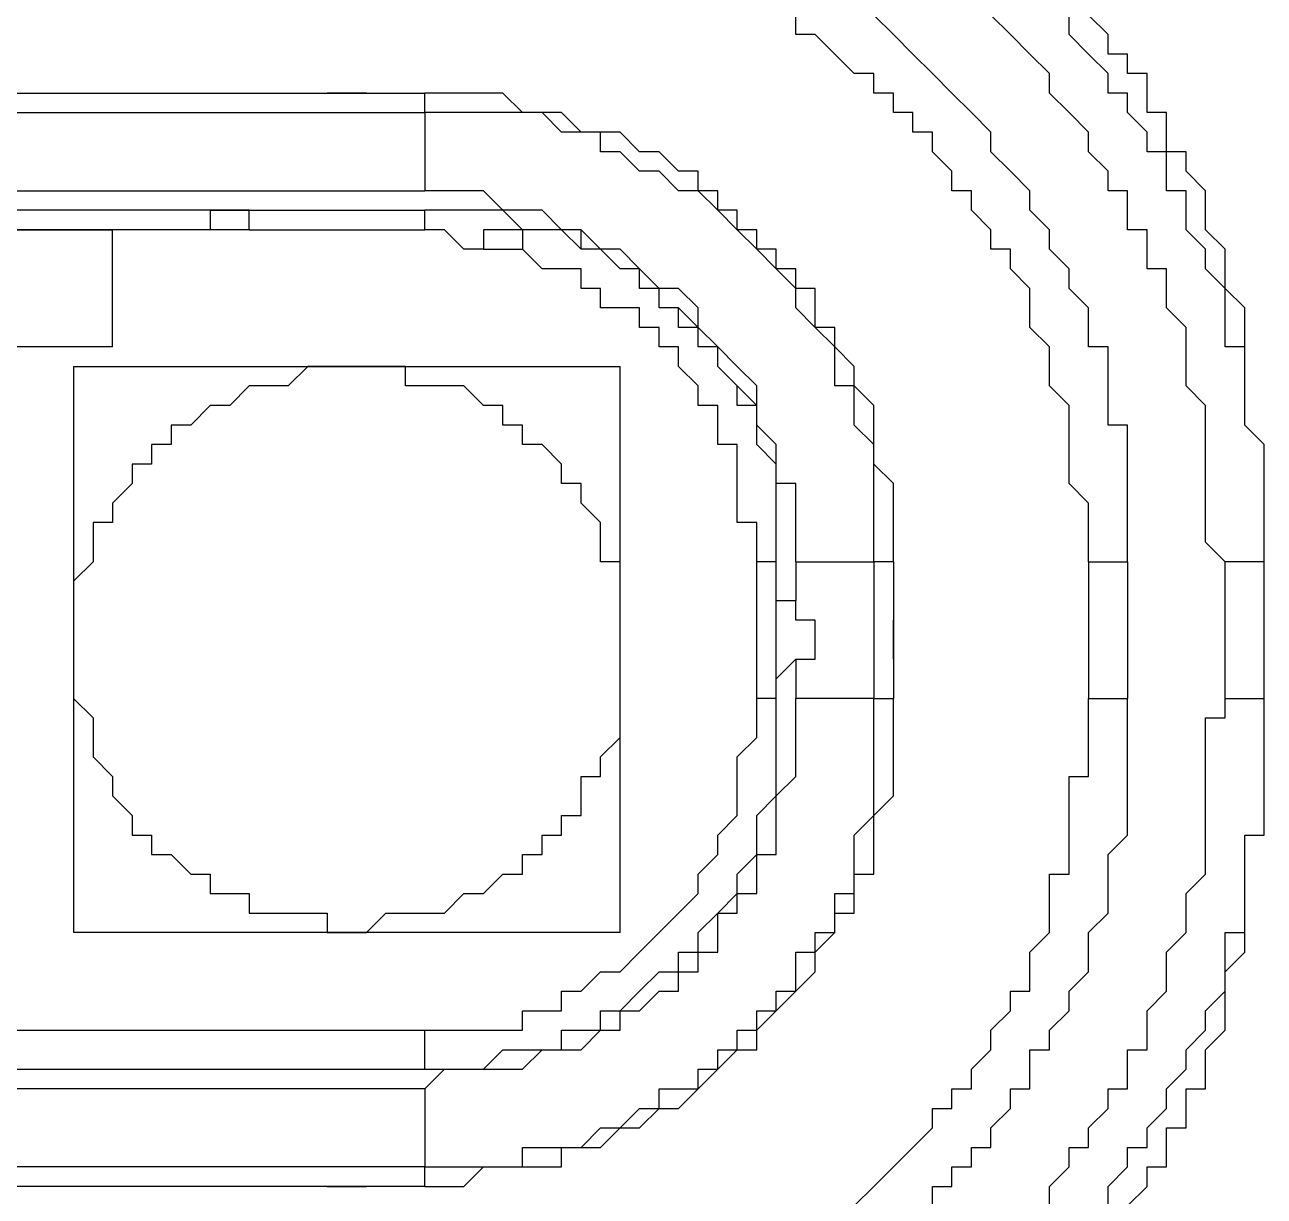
# Model space of a CAD drawing. Header units: inches. Extents: x 47316 to 59086, y 3141 to 11743.
# Drawn here: x 48146.56 to 48163.07, y 8815.28 to 8830.88 of the extents above; entities that cross this region are included whole.
import ezdxf

# ---------------------------------------------------------------- set-up
doc = ezdxf.new("R2010")
doc.units = ezdxf.units.IN
doc.header["$MEASUREMENT"] = 0
doc.layers.add('P', color=250, linetype='Continuous', lineweight=100)

msp = doc.modelspace()

# ---------------------------------------------------------------- linework, layer by layer
at = {"layer": 'P', "color": 0, "linetype": 'Continuous', "lineweight": -3}
for p, q in [((48156.826, 8830.752), (48156.826, 8831.012)), ((48158.126, 8830.752), (48157.866, 8831.012)), ((48159.686, 8830.752), (48159.426, 8831.012)), ((48160.466, 8830.752), (48160.466, 8831.012)), ((48160.986, 8830.752), (48160.726, 8831.012)), ((48157.086, 8830.752), (48156.826, 8830.752)), ((48157.346, 8830.492), (48157.086, 8830.752)), ((48157.086, 8830.752), (48157.086, 8830.752)), ((48158.386, 8830.492), (48158.126, 8830.752)), ((48158.126, 8830.752), (48158.126, 8830.752)), ((48159.946, 8830.492), (48159.686, 8830.752)), ((48159.686, 8830.752), (48159.686, 8830.752)), ((48160.726, 8830.492), (48160.466, 8830.752)), ((48160.986, 8830.492), (48160.986, 8830.752)), ((48160.986, 8830.752), (48160.986, 8830.752)), ((48157.606, 8830.232), (48157.346, 8830.492)), ((48157.346, 8830.492), (48157.346, 8830.492)), ((48158.646, 8830.232), (48158.386, 8830.492)), ((48158.386, 8830.492), (48158.386, 8830.492)), ((48160.206, 8830.232), (48159.946, 8830.492)), ((48159.946, 8830.492), (48159.946, 8830.492)), ((48160.986, 8830.232), (48160.726, 8830.492)), ((48160.726, 8830.492), (48160.726, 8830.492)), ((48161.246, 8830.492), (48160.986, 8830.492)), ((48161.246, 8830.232), (48161.246, 8830.492)), ((48157.866, 8830.232), (48157.606, 8830.232)), ((48157.866, 8829.972), (48157.866, 8830.232)), ((48158.906, 8829.972), (48158.646, 8830.232)), ((48158.646, 8830.232), (48158.646, 8830.232)), ((48160.206, 8829.972), (48160.206, 8830.232)), ((48160.206, 8830.232), (48160.206, 8830.232)), ((48160.986, 8829.972), (48160.986, 8830.232)), ((48160.986, 8830.232), (48160.986, 8830.232)), ((48161.506, 8830.232), (48161.246, 8830.232)), ((48161.506, 8829.972), (48161.506, 8830.232)), ((48141.226, 8829.972), (48151.886, 8829.972)), ((48150.846, 8829.972), (48150.586, 8829.972)), ((48151.106, 8829.972), (48150.846, 8829.972)), ((48151.106, 8829.972), (48151.106, 8829.972)), ((48152.146, 8829.972), (48151.886, 8829.972)), ((48151.886, 8829.972), (48151.886, 8829.972)), ((48151.886, 8829.972), (48151.886, 8829.972)), ((48151.886, 8829.712), (48151.886, 8829.972)), ((48152.406, 8829.972), (48152.146, 8829.972)), ((48152.666, 8829.972), (48152.406, 8829.972)), ((48152.926, 8829.972), (48152.666, 8829.972)), ((48152.666, 8829.972), (48152.666, 8829.972)), ((48153.186, 8829.712), (48152.926, 8829.972)), ((48158.126, 8829.972), (48157.866, 8829.972)), ((48158.126, 8829.712), (48158.126, 8829.972)), ((48159.166, 8829.712), (48158.906, 8829.972)), ((48158.906, 8829.972), (48158.906, 8829.972)), ((48160.466, 8829.712), (48160.206, 8829.972)), ((48161.246, 8829.972), (48160.986, 8829.972)), ((48161.246, 8829.712), (48161.246, 8829.972)), ((48161.506, 8829.712), (48161.506, 8829.972)), ((48141.226, 8829.712), (48151.886, 8829.712)), ((48152.146, 8829.712), (48151.886, 8829.712)), ((48151.886, 8829.712), (48151.886, 8829.712)), ((48151.886, 8829.712), (48151.886, 8828.672)), ((48152.406, 8829.712), (48152.146, 8829.712)), ((48152.666, 8829.712), (48152.406, 8829.712)), ((48152.406, 8829.712), (48152.406, 8829.712)), ((48152.926, 8829.712), (48152.666, 8829.712)), ((48153.186, 8829.712), (48152.926, 8829.712)), ((48152.926, 8829.712), (48152.926, 8829.712)), ((48153.446, 8829.712), (48153.186, 8829.712)), ((48153.186, 8829.712), (48153.186, 8829.712)), ((48153.446, 8829.712), (48153.186, 8829.712)), ((48153.706, 8829.712), (48153.446, 8829.712)), ((48153.706, 8829.452), (48153.446, 8829.712)), ((48153.966, 8829.452), (48153.706, 8829.712)), ((48153.706, 8829.712), (48153.706, 8829.712)), ((48158.386, 8829.712), (48158.126, 8829.712)), ((48158.386, 8829.452), (48158.386, 8829.712)), ((48159.426, 8829.452), (48159.166, 8829.712)), ((48159.166, 8829.712), (48159.166, 8829.712)), ((48160.726, 8829.452), (48160.466, 8829.712)), ((48160.466, 8829.712), (48160.466, 8829.712)), ((48161.506, 8829.452), (48161.246, 8829.712)), ((48161.766, 8829.712), (48161.506, 8829.712)), ((48161.766, 8829.452), (48161.766, 8829.712)), ((48153.966, 8829.452), (48153.706, 8829.452)), ((48153.706, 8829.452), (48153.706, 8829.452)), ((48154.226, 8829.452), (48153.966, 8829.452)), ((48154.226, 8829.452), (48153.966, 8829.452)), ((48154.486, 8829.452), (48154.226, 8829.452)), ((48154.226, 8829.452), (48154.226, 8829.452)), ((48154.226, 8829.192), (48154.226, 8829.452)), ((48154.746, 8829.192), (48154.486, 8829.452)), ((48158.646, 8829.452), (48158.386, 8829.452)), ((48158.646, 8829.192), (48158.646, 8829.452)), ((48159.426, 8829.192), (48159.426, 8829.452)), ((48160.726, 8829.192), (48160.726, 8829.452)), ((48160.726, 8829.452), (48160.726, 8829.452)), ((48161.506, 8829.192), (48161.506, 8829.452)), ((48161.506, 8829.452), (48161.506, 8829.452)), ((48161.766, 8829.192), (48161.766, 8829.452)), ((48154.486, 8829.192), (48154.226, 8829.192)), ((48154.746, 8828.932), (48154.486, 8829.192)), ((48154.486, 8829.192), (48154.486, 8829.192)), ((48155.006, 8829.192), (48154.746, 8829.192)), ((48154.746, 8829.192), (48154.746, 8829.192)), ((48155.266, 8828.932), (48155.006, 8829.192)), ((48158.906, 8828.932), (48158.646, 8829.192)), ((48158.646, 8829.192), (48158.646, 8829.192)), ((48159.686, 8828.932), (48159.426, 8829.192)), ((48159.426, 8829.192), (48159.426, 8829.192)), ((48160.986, 8828.932), (48160.726, 8829.192)), ((48161.766, 8829.192), (48161.506, 8829.192)), ((48161.766, 8828.932), (48161.766, 8829.192)), ((48162.026, 8829.192), (48161.766, 8829.192)), ((48162.026, 8828.932), (48162.026, 8829.192)), ((48155.006, 8828.932), (48154.746, 8828.932)), ((48155.266, 8828.672), (48155.006, 8828.932)), ((48155.006, 8828.932), (48155.006, 8828.932)), ((48155.526, 8828.932), (48155.266, 8828.932)), ((48155.266, 8828.932), (48155.266, 8828.932)), ((48155.526, 8828.672), (48155.526, 8828.932)), ((48158.906, 8828.672), (48158.906, 8828.932)), ((48159.946, 8828.672), (48159.686, 8828.932)), ((48159.686, 8828.932), (48159.686, 8828.932)), ((48160.986, 8828.672), (48160.986, 8828.932)), ((48160.986, 8828.932), (48160.986, 8828.932)), ((48161.766, 8828.672), (48161.766, 8828.932)), ((48162.286, 8828.672), (48162.026, 8828.932)), ((48162.026, 8828.932), (48162.026, 8828.932)), ((48141.226, 8828.672), (48151.886, 8828.672)), ((48152.146, 8828.672), (48151.886, 8828.672)), ((48151.886, 8828.672), (48151.886, 8828.672)), ((48152.406, 8828.672), (48152.146, 8828.672)), ((48152.666, 8828.672), (48152.406, 8828.672)), ((48152.406, 8828.672), (48152.406, 8828.672)), ((48152.926, 8828.412), (48152.666, 8828.672)), ((48155.526, 8828.672), (48155.266, 8828.672)), ((48155.266, 8828.672), (48155.266, 8828.672)), ((48155.786, 8828.672), (48155.526, 8828.672)), ((48155.786, 8828.412), (48155.526, 8828.672)), ((48155.786, 8828.412), (48155.786, 8828.672)), ((48159.166, 8828.672), (48158.906, 8828.672)), ((48159.166, 8828.412), (48159.166, 8828.672)), ((48159.946, 8828.412), (48159.946, 8828.672)), ((48161.246, 8828.672), (48160.986, 8828.672)), ((48161.246, 8828.412), (48161.246, 8828.672)), ((48162.026, 8828.672), (48161.766, 8828.672)), ((48162.026, 8828.412), (48162.026, 8828.672)), ((48162.286, 8828.412), (48162.286, 8828.672)), ((48149.026, 8828.412), (48141.226, 8828.412)), ((48149.026, 8828.412), (48151.886, 8828.412)), ((48149.286, 8828.412), (48149.026, 8828.412)), ((48149.026, 8828.412), (48149.026, 8828.152)), ((48149.546, 8828.412), (48149.286, 8828.412)), ((48149.546, 8828.152), (48149.546, 8828.412)), ((48152.146, 8828.412), (48151.886, 8828.412)), ((48151.886, 8828.412), (48151.886, 8828.412)), ((48151.886, 8828.152), (48151.886, 8828.412)), ((48152.406, 8828.412), (48152.146, 8828.412)), ((48152.666, 8828.412), (48152.406, 8828.412)), ((48152.406, 8828.412), (48152.406, 8828.412)), ((48152.926, 8828.412), (48152.666, 8828.412)), ((48153.186, 8828.412), (48152.926, 8828.412)), ((48152.926, 8828.412), (48152.926, 8828.412)), ((48153.186, 8828.152), (48152.926, 8828.412)), ((48152.926, 8828.412), (48152.926, 8828.412)), ((48153.446, 8828.412), (48153.186, 8828.412)), ((48153.706, 8828.152), (48153.446, 8828.412)), ((48153.446, 8828.412), (48153.446, 8828.412)), ((48156.046, 8828.412), (48155.786, 8828.412)), ((48156.046, 8828.152), (48155.786, 8828.412)), ((48155.786, 8828.412), (48155.786, 8828.412)), ((48156.046, 8828.152), (48156.046, 8828.412)), ((48159.426, 8828.152), (48159.166, 8828.412)), ((48159.166, 8828.412), (48159.166, 8828.412)), ((48160.206, 8828.152), (48159.946, 8828.412)), ((48159.946, 8828.412), (48159.946, 8828.412)), ((48161.246, 8828.152), (48161.246, 8828.412)), ((48162.026, 8828.152), (48162.026, 8828.412)), ((48162.286, 8828.152), (48162.286, 8828.412)), ((48162.286, 8828.412), (48162.286, 8828.412)), ((48149.026, 8828.152), (48141.226, 8828.152)), ((48145.646, 8828.152), (48147.726, 8828.152)), ((48147.726, 8826.592), (48147.726, 8828.152)), ((48149.546, 8828.152), (48149.026, 8828.152)), ((48149.546, 8828.152), (48151.886, 8828.152)), ((48149.546, 8828.152), (48149.546, 8828.152)), ((48152.146, 8828.152), (48151.886, 8828.152)), ((48151.886, 8828.152), (48151.886, 8828.152)), ((48152.406, 8827.892), (48152.146, 8828.152)), ((48152.926, 8828.152), (48152.666, 8828.152)), ((48152.666, 8828.152), (48152.666, 8827.892)), ((48153.186, 8828.152), (48152.926, 8828.152)), ((48153.446, 8828.152), (48153.186, 8828.152)), ((48153.446, 8828.152), (48153.186, 8828.152)), ((48153.186, 8828.152), (48153.186, 8827.892)), ((48153.186, 8828.152), (48153.186, 8828.152)), ((48153.706, 8828.152), (48153.446, 8828.152)), ((48153.446, 8828.152), (48153.446, 8828.152)), ((48153.706, 8828.152), (48153.446, 8828.152)), ((48153.446, 8828.152), (48153.446, 8828.152)), ((48153.966, 8828.152), (48153.706, 8828.152)), ((48153.966, 8827.892), (48153.706, 8828.152)), ((48153.966, 8828.152), (48153.706, 8828.152)), ((48154.226, 8827.892), (48153.966, 8828.152)), ((48153.966, 8828.152), (48153.966, 8828.152)), ((48153.966, 8827.892), (48153.966, 8828.152)), ((48156.306, 8828.152), (48156.046, 8828.152)), ((48156.306, 8827.892), (48156.046, 8828.152)), ((48156.046, 8828.152), (48156.046, 8828.152)), ((48156.306, 8827.892), (48156.306, 8828.152)), ((48159.426, 8827.892), (48159.426, 8828.152)), ((48160.206, 8827.892), (48160.206, 8828.152)), ((48160.206, 8828.152), (48160.206, 8828.152)), ((48161.506, 8828.152), (48161.246, 8828.152)), ((48161.506, 8827.892), (48161.506, 8828.152)), ((48162.286, 8827.892), (48162.026, 8828.152)), ((48162.026, 8828.152), (48162.026, 8828.152)), ((48162.546, 8827.892), (48162.286, 8828.152)), ((48152.666, 8827.892), (48152.406, 8827.892)), ((48152.406, 8827.892), (48152.406, 8827.892)), ((48152.666, 8827.892), (48153.186, 8827.892)), ((48152.666, 8827.892), (48152.666, 8827.892)), ((48153.446, 8827.632), (48153.186, 8827.892)), ((48153.186, 8827.892), (48153.186, 8827.892)), ((48154.226, 8827.892), (48153.966, 8827.892)), ((48153.966, 8827.892), (48153.966, 8827.892)), ((48154.226, 8827.892), (48153.966, 8827.892)), ((48154.486, 8827.892), (48154.226, 8827.892)), ((48154.486, 8827.632), (48154.226, 8827.892)), ((48154.226, 8827.892), (48154.226, 8827.892)), ((48154.746, 8827.632), (48154.486, 8827.892)), ((48154.486, 8827.892), (48154.486, 8827.892)), ((48156.566, 8827.892), (48156.306, 8827.892)), ((48156.566, 8827.632), (48156.306, 8827.892)), ((48156.306, 8827.892), (48156.306, 8827.892)), ((48156.566, 8827.632), (48156.566, 8827.892)), ((48159.686, 8827.892), (48159.426, 8827.892)), ((48159.686, 8827.632), (48159.686, 8827.892)), ((48160.466, 8827.632), (48160.206, 8827.892)), ((48161.506, 8827.632), (48161.506, 8827.892)), ((48162.286, 8827.632), (48162.286, 8827.892)), ((48162.546, 8827.632), (48162.546, 8827.892)), ((48162.546, 8827.892), (48162.546, 8827.892)), ((48153.706, 8827.632), (48153.446, 8827.632)), ((48153.446, 8827.632), (48153.446, 8827.632)), ((48153.966, 8827.632), (48153.706, 8827.632)), ((48153.966, 8827.372), (48153.966, 8827.632)), ((48154.746, 8827.632), (48154.486, 8827.632)), ((48155.006, 8827.372), (48154.746, 8827.632)), ((48154.746, 8827.632), (48154.746, 8827.632)), ((48154.746, 8827.372), (48154.746, 8827.632)), ((48156.826, 8827.632), (48156.566, 8827.632)), ((48156.826, 8827.372), (48156.566, 8827.632)), ((48156.566, 8827.632), (48156.566, 8827.632)), ((48156.826, 8827.372), (48156.826, 8827.632)), ((48159.946, 8827.372), (48159.686, 8827.632)), ((48159.686, 8827.632), (48159.686, 8827.632)), ((48160.466, 8827.372), (48160.466, 8827.632)), ((48160.466, 8827.632), (48160.466, 8827.632)), ((48161.766, 8827.632), (48161.506, 8827.632)), ((48161.766, 8827.372), (48161.766, 8827.632)), ((48162.546, 8827.372), (48162.286, 8827.632)), ((48162.286, 8827.632), (48162.286, 8827.632)), ((48162.546, 8827.372), (48162.546, 8827.632)), ((48154.226, 8827.372), (48153.966, 8827.372)), ((48154.226, 8827.112), (48154.226, 8827.372)), ((48155.006, 8827.372), (48154.746, 8827.372)), ((48155.266, 8827.372), (48155.006, 8827.372)), ((48155.006, 8827.112), (48155.006, 8827.372)), ((48155.526, 8827.112), (48155.266, 8827.372)), ((48155.266, 8827.372), (48155.266, 8827.372)), ((48157.086, 8827.372), (48156.826, 8827.372)), ((48156.826, 8827.112), (48156.826, 8827.372)), ((48157.086, 8827.112), (48157.086, 8827.372)), ((48159.946, 8827.112), (48159.946, 8827.372)), ((48160.726, 8827.112), (48160.466, 8827.372)), ((48161.766, 8827.112), (48161.766, 8827.372)), ((48162.546, 8827.112), (48162.546, 8827.372)), ((48162.806, 8827.112), (48162.546, 8827.372)), ((48162.546, 8827.372), (48162.546, 8827.372)), ((48154.486, 8827.112), (48154.226, 8827.112)), ((48154.746, 8827.112), (48154.486, 8827.112)), ((48154.746, 8826.852), (48154.746, 8827.112)), ((48155.266, 8827.112), (48155.006, 8827.112)), ((48155.266, 8827.112), (48155.006, 8827.112)), ((48155.526, 8826.852), (48155.266, 8827.112)), ((48155.266, 8827.112), (48155.266, 8827.112)), ((48155.266, 8827.112), (48155.266, 8827.112)), ((48155.266, 8826.852), (48155.266, 8827.112)), ((48155.526, 8826.852), (48155.526, 8827.112)), ((48157.086, 8826.852), (48156.826, 8827.112)), ((48156.826, 8827.112), (48156.826, 8827.112)), ((48157.086, 8826.852), (48157.086, 8827.112)), ((48159.946, 8826.852), (48159.946, 8827.112)), ((48159.946, 8827.112), (48159.946, 8827.112)), ((48160.726, 8826.852), (48160.726, 8827.112)), ((48160.726, 8827.112), (48160.726, 8827.112)), ((48162.026, 8826.852), (48161.766, 8827.112)), ((48161.766, 8827.112), (48161.766, 8827.112)), ((48162.546, 8826.852), (48162.546, 8827.112)), ((48162.546, 8827.112), (48162.546, 8827.112)), ((48162.806, 8826.852), (48162.806, 8827.112)), ((48155.006, 8826.852), (48154.746, 8826.852)), ((48155.006, 8826.592), (48155.006, 8826.852)), ((48155.526, 8826.852), (48155.266, 8826.852)), ((48155.786, 8826.592), (48155.526, 8826.852)), ((48155.526, 8826.852), (48155.526, 8826.852)), ((48155.786, 8826.592), (48155.526, 8826.852)), ((48155.526, 8826.852), (48155.526, 8826.852)), ((48155.526, 8826.592), (48155.526, 8826.852)), ((48157.346, 8826.852), (48157.086, 8826.852)), ((48157.346, 8826.592), (48157.086, 8826.852)), ((48157.086, 8826.852), (48157.086, 8826.852)), ((48157.346, 8826.592), (48157.346, 8826.852)), ((48160.206, 8826.592), (48159.946, 8826.852)), ((48160.726, 8826.592), (48160.726, 8826.852)), ((48162.026, 8826.592), (48162.026, 8826.852)), ((48162.546, 8826.592), (48162.546, 8826.852)), ((48162.806, 8826.592), (48162.806, 8826.852)), ((48147.726, 8826.592), (48145.646, 8826.592)), ((48155.266, 8826.592), (48155.006, 8826.592)), ((48155.266, 8826.332), (48155.266, 8826.592)), ((48155.786, 8826.592), (48155.526, 8826.592)), ((48156.046, 8826.332), (48155.786, 8826.592)), ((48155.786, 8826.592), (48155.786, 8826.592)), ((48155.786, 8826.332), (48155.786, 8826.592)), ((48155.786, 8826.332), (48155.786, 8826.592)), ((48157.606, 8826.332), (48157.346, 8826.592)), ((48157.346, 8826.332), (48157.346, 8826.592)), ((48160.206, 8826.332), (48160.206, 8826.592)), ((48160.206, 8826.592), (48160.206, 8826.592)), ((48160.986, 8826.592), (48160.726, 8826.592)), ((48160.986, 8826.332), (48160.986, 8826.592)), ((48162.026, 8826.332), (48162.026, 8826.592)), ((48162.026, 8826.592), (48162.026, 8826.592)), ((48162.806, 8826.592), (48162.546, 8826.592)), ((48162.806, 8826.332), (48162.806, 8826.592)), ((48162.806, 8826.332), (48162.806, 8826.592)), ((48162.806, 8826.592), (48162.806, 8826.592)), ((48147.206, 8826.332), (48154.486, 8826.332)), ((48147.206, 8826.332), (48147.206, 8818.792)), ((48150.326, 8826.332), (48150.066, 8826.072)), ((48150.586, 8826.332), (48150.326, 8826.332)), ((48150.326, 8826.332), (48150.326, 8826.332)), ((48150.846, 8826.332), (48150.586, 8826.332)), ((48151.106, 8826.332), (48150.846, 8826.332)), ((48150.846, 8826.332), (48150.846, 8826.332)), ((48151.366, 8826.332), (48151.106, 8826.332)), ((48151.626, 8826.332), (48151.366, 8826.332)), ((48151.626, 8826.072), (48151.626, 8826.332)), ((48154.486, 8818.792), (48154.486, 8826.332)), ((48155.526, 8826.072), (48155.266, 8826.332)), ((48155.266, 8826.332), (48155.266, 8826.332)), ((48156.046, 8826.072), (48155.786, 8826.332)), ((48155.786, 8826.332), (48155.786, 8826.332)), ((48156.046, 8826.072), (48155.786, 8826.332)), ((48155.786, 8826.332), (48155.786, 8826.332)), ((48156.306, 8826.072), (48156.046, 8826.332)), ((48156.046, 8826.332), (48156.046, 8826.332)), ((48157.346, 8826.072), (48157.346, 8826.332)), ((48157.346, 8826.332), (48157.346, 8826.332)), ((48157.606, 8826.072), (48157.606, 8826.332)), ((48157.606, 8826.332), (48157.606, 8826.332)), ((48160.206, 8826.072), (48160.206, 8826.332)), ((48160.986, 8826.072), (48160.986, 8826.332)), ((48162.026, 8826.072), (48162.026, 8826.332)), ((48162.806, 8826.072), (48162.806, 8826.332)), ((48162.806, 8826.072), (48162.806, 8826.332)), ((48149.546, 8826.072), (48149.286, 8825.812)), ((48149.806, 8826.072), (48149.546, 8826.072)), ((48150.066, 8826.072), (48149.806, 8826.072)), ((48149.806, 8826.072), (48149.806, 8826.072)), ((48151.886, 8826.072), (48151.626, 8826.072)), ((48152.146, 8826.072), (48151.886, 8826.072)), ((48152.406, 8826.072), (48152.146, 8826.072)), ((48152.146, 8826.072), (48152.146, 8826.072)), ((48152.666, 8825.812), (48152.406, 8826.072)), ((48155.526, 8825.812), (48155.526, 8826.072)), ((48156.306, 8825.812), (48156.046, 8826.072)), ((48156.046, 8826.072), (48156.046, 8826.072)), ((48156.046, 8825.812), (48156.046, 8826.072)), ((48156.306, 8825.812), (48156.306, 8826.072)), ((48157.606, 8826.072), (48157.346, 8826.072)), ((48157.866, 8825.812), (48157.606, 8826.072)), ((48157.606, 8826.072), (48157.606, 8826.072)), ((48157.606, 8825.812), (48157.606, 8826.072)), ((48160.466, 8825.812), (48160.206, 8826.072)), ((48160.206, 8826.072), (48160.206, 8826.072)), ((48160.986, 8825.812), (48160.986, 8826.072)), ((48160.986, 8826.072), (48160.986, 8826.072)), ((48162.286, 8825.812), (48162.026, 8826.072)), ((48162.026, 8826.072), (48162.026, 8826.072)), ((48162.806, 8825.812), (48162.806, 8826.072)), ((48162.806, 8826.072), (48162.806, 8826.072)), ((48162.806, 8826.072), (48162.806, 8826.072)), ((48149.026, 8825.812), (48148.766, 8825.552)), ((48149.286, 8825.812), (48149.026, 8825.812)), ((48149.286, 8825.812), (48149.286, 8825.812)), ((48152.926, 8825.812), (48152.666, 8825.812)), ((48152.666, 8825.812), (48152.666, 8825.812)), ((48152.926, 8825.552), (48152.926, 8825.812)), ((48155.786, 8825.812), (48155.526, 8825.812)), ((48155.786, 8825.552), (48155.786, 8825.812)), ((48156.306, 8825.812), (48156.046, 8825.812)), ((48156.306, 8825.552), (48156.306, 8825.812)), ((48156.306, 8825.812), (48156.306, 8825.812)), ((48156.306, 8825.552), (48156.306, 8825.812)), ((48156.306, 8825.552), (48156.306, 8825.812)), ((48157.606, 8825.552), (48157.606, 8825.812)), ((48157.866, 8825.552), (48157.866, 8825.812)), ((48160.466, 8825.552), (48160.466, 8825.812)), ((48160.986, 8825.552), (48160.986, 8825.812)), ((48162.286, 8825.552), (48162.286, 8825.812)), ((48162.806, 8825.552), (48162.806, 8825.812)), ((48148.766, 8825.552), (48148.506, 8825.552)), ((48148.506, 8825.552), (48148.506, 8825.292)), ((48148.766, 8825.552), (48148.766, 8825.552)), ((48153.186, 8825.552), (48152.926, 8825.552)), ((48153.186, 8825.292), (48153.186, 8825.552)), ((48155.786, 8825.292), (48155.786, 8825.552)), ((48156.566, 8825.292), (48156.306, 8825.552)), ((48156.306, 8825.292), (48156.306, 8825.552)), ((48156.306, 8825.552), (48156.306, 8825.552)), ((48156.306, 8825.292), (48156.306, 8825.552)), ((48157.866, 8825.292), (48157.606, 8825.552)), ((48157.606, 8825.552), (48157.606, 8825.552)), ((48157.866, 8825.292), (48157.866, 8825.552)), ((48157.866, 8825.552), (48157.866, 8825.552)), ((48160.466, 8825.292), (48160.466, 8825.552)), ((48160.466, 8825.552), (48160.466, 8825.552)), ((48161.246, 8825.552), (48160.986, 8825.552)), ((48161.246, 8825.292), (48161.246, 8825.552)), ((48162.286, 8825.292), (48162.286, 8825.552)), ((48162.286, 8825.552), (48162.286, 8825.552)), ((48163.066, 8825.292), (48162.806, 8825.552)), ((48162.806, 8825.552), (48162.806, 8825.552)), ((48148.506, 8825.292), (48148.246, 8825.292)), ((48148.246, 8825.292), (48148.246, 8825.032)), ((48153.446, 8825.292), (48153.186, 8825.292)), ((48153.706, 8825.032), (48153.446, 8825.292)), ((48156.046, 8825.292), (48155.786, 8825.292)), ((48156.046, 8825.032), (48156.046, 8825.292)), ((48156.566, 8825.032), (48156.306, 8825.292)), ((48156.566, 8825.032), (48156.306, 8825.292)), ((48156.306, 8825.292), (48156.306, 8825.292)), ((48156.566, 8825.032), (48156.566, 8825.292)), ((48156.566, 8825.292), (48156.566, 8825.292)), ((48157.866, 8825.032), (48157.866, 8825.292)), ((48157.866, 8825.032), (48157.866, 8825.292)), ((48160.466, 8825.032), (48160.466, 8825.292)), ((48161.246, 8825.032), (48161.246, 8825.292)), ((48162.286, 8825.032), (48162.286, 8825.292)), ((48163.066, 8825.032), (48163.066, 8825.292)), ((48148.246, 8825.032), (48147.986, 8825.032)), ((48147.986, 8825.032), (48147.986, 8824.772)), ((48153.706, 8824.772), (48153.706, 8825.032)), ((48153.706, 8825.032), (48153.706, 8825.032)), ((48156.046, 8824.772), (48156.046, 8825.032)), ((48156.566, 8824.772), (48156.566, 8825.032)), ((48156.566, 8824.772), (48156.566, 8825.032)), ((48156.566, 8825.032), (48156.566, 8825.032)), ((48156.566, 8824.772), (48156.566, 8825.032)), ((48158.126, 8824.772), (48157.866, 8825.032)), ((48157.866, 8824.772), (48157.866, 8825.032)), ((48160.466, 8824.772), (48160.466, 8825.032)), ((48160.466, 8825.032), (48160.466, 8825.032)), ((48161.246, 8824.772), (48161.246, 8825.032)), ((48161.246, 8825.032), (48161.246, 8825.032)), ((48162.286, 8824.772), (48162.286, 8825.032)), ((48162.286, 8825.032), (48162.286, 8825.032)), ((48163.066, 8824.772), (48163.066, 8825.032)), ((48163.066, 8825.032), (48163.066, 8825.032)), ((48147.986, 8824.772), (48147.726, 8824.512)), ((48153.966, 8824.772), (48153.706, 8824.772)), ((48153.966, 8824.512), (48153.966, 8824.772)), ((48156.046, 8824.512), (48156.046, 8824.772)), ((48156.046, 8824.772), (48156.046, 8824.772)), ((48156.826, 8824.772), (48156.566, 8824.772)), ((48156.566, 8824.512), (48156.566, 8824.772)), ((48156.566, 8824.512), (48156.566, 8824.772)), ((48156.566, 8824.772), (48156.566, 8824.772)), ((48156.826, 8824.512), (48156.826, 8824.772)), ((48157.866, 8824.512), (48157.866, 8824.772)), ((48157.866, 8824.772), (48157.866, 8824.772)), ((48158.126, 8824.512), (48158.126, 8824.772)), ((48158.126, 8824.772), (48158.126, 8824.772)), ((48160.726, 8824.512), (48160.466, 8824.772)), ((48161.246, 8824.512), (48161.246, 8824.772)), ((48162.286, 8824.512), (48162.286, 8824.772)), ((48163.066, 8824.512), (48163.066, 8824.772)), ((48147.726, 8824.512), (48147.726, 8824.512)), ((48147.726, 8824.512), (48147.726, 8824.252)), ((48154.226, 8824.252), (48153.966, 8824.512)), ((48156.046, 8824.252), (48156.046, 8824.512)), ((48156.566, 8824.252), (48156.566, 8824.512)), ((48156.566, 8824.512), (48156.566, 8824.512)), ((48156.566, 8824.252), (48156.566, 8824.512)), ((48156.826, 8824.252), (48156.826, 8824.512)), ((48157.866, 8824.252), (48157.866, 8824.512)), ((48158.126, 8824.252), (48158.126, 8824.512)), ((48160.726, 8824.252), (48160.726, 8824.512)), ((48161.246, 8824.252), (48161.246, 8824.512)), ((48162.286, 8824.252), (48162.286, 8824.512)), ((48163.066, 8824.252), (48163.066, 8824.512)), ((48147.726, 8824.252), (48147.466, 8824.252)), ((48147.466, 8824.252), (48147.466, 8823.992)), ((48154.226, 8823.992), (48154.226, 8824.252)), ((48154.226, 8824.252), (48154.226, 8824.252)), ((48156.306, 8824.252), (48156.046, 8824.252)), ((48156.306, 8823.992), (48156.306, 8824.252)), ((48156.566, 8823.992), (48156.566, 8824.252)), ((48156.566, 8823.992), (48156.566, 8824.252)), ((48156.566, 8824.252), (48156.566, 8824.252)), ((48156.826, 8823.992), (48156.826, 8824.252)), ((48156.826, 8824.252), (48156.826, 8824.252)), ((48157.866, 8823.992), (48157.866, 8824.252)), ((48157.866, 8824.252), (48157.866, 8824.252)), ((48158.126, 8823.992), (48158.126, 8824.252)), ((48158.126, 8824.252), (48158.126, 8824.252)), ((48160.726, 8823.992), (48160.726, 8824.252)), ((48160.726, 8824.252), (48160.726, 8824.252)), ((48161.246, 8823.992), (48161.246, 8824.252)), ((48161.246, 8824.252), (48161.246, 8824.252)), ((48162.286, 8823.992), (48162.286, 8824.252)), ((48162.286, 8824.252), (48162.286, 8824.252)), ((48163.066, 8823.992), (48163.066, 8824.252)), ((48163.066, 8824.252), (48163.066, 8824.252)), ((48147.466, 8823.992), (48147.466, 8823.732)), ((48154.226, 8823.732), (48154.226, 8823.992)), ((48156.306, 8823.732), (48156.306, 8823.992)), ((48156.566, 8823.732), (48156.566, 8823.992)), ((48156.566, 8823.732), (48156.566, 8823.992)), ((48156.826, 8823.732), (48156.826, 8823.992)), ((48157.866, 8823.732), (48157.866, 8823.992)), ((48158.126, 8823.732), (48158.126, 8823.992)), ((48160.726, 8823.732), (48160.726, 8823.992)), ((48161.246, 8823.732), (48161.246, 8823.992)), ((48162.546, 8823.732), (48162.286, 8823.992)), ((48163.066, 8823.732), (48163.066, 8823.992)), ((48147.466, 8823.732), (48147.206, 8823.472)), ((48147.466, 8823.732), (48147.466, 8823.732)), ((48154.486, 8823.732), (48154.226, 8823.732)), ((48154.486, 8823.472), (48154.486, 8823.732)), ((48156.306, 8821.912), (48156.306, 8823.732)), ((48156.306, 8823.732), (48156.306, 8823.732)), ((48156.566, 8823.732), (48156.306, 8823.732)), ((48156.566, 8823.732), (48156.566, 8823.732)), ((48156.566, 8823.732), (48156.566, 8823.732)), ((48156.566, 8821.912), (48156.566, 8823.732)), ((48156.566, 8823.732), (48156.566, 8823.732)), ((48156.826, 8823.732), (48157.866, 8823.732)), ((48156.826, 8823.732), (48156.826, 8823.732)), ((48156.826, 8823.732), (48156.826, 8823.212)), ((48157.866, 8823.732), (48157.866, 8823.732)), ((48158.126, 8823.732), (48157.866, 8823.732)), ((48157.866, 8823.732), (48157.866, 8821.912)), ((48158.126, 8823.732), (48158.126, 8823.732)), ((48158.126, 8823.732), (48158.126, 8821.912)), ((48160.726, 8823.732), (48160.726, 8823.732)), ((48160.726, 8823.732), (48161.246, 8823.732)), ((48160.726, 8823.732), (48160.726, 8821.912)), ((48161.246, 8823.732), (48161.246, 8823.732)), ((48161.246, 8823.732), (48161.246, 8821.912)), ((48162.546, 8821.912), (48162.546, 8823.732)), ((48162.546, 8823.732), (48162.546, 8823.732)), ((48163.066, 8823.732), (48162.546, 8823.732)), ((48163.066, 8821.912), (48163.066, 8823.732)), ((48163.066, 8823.732), (48163.066, 8823.732)), ((48147.206, 8823.472), (48147.206, 8823.212)), ((48154.486, 8823.212), (48154.486, 8823.472)), ((48147.206, 8823.212), (48147.206, 8823.212)), ((48147.206, 8823.212), (48147.206, 8822.952)), ((48154.486, 8822.952), (48154.486, 8823.212)), ((48154.486, 8823.212), (48154.486, 8823.212)), ((48156.826, 8823.212), (48156.566, 8823.212)), ((48156.826, 8822.952), (48156.826, 8823.212)), ((48147.206, 8822.952), (48147.206, 8822.692)), ((48154.486, 8822.692), (48154.486, 8822.952)), ((48157.086, 8822.952), (48156.826, 8822.952)), ((48157.086, 8822.692), (48157.086, 8822.952)), ((48158.126, 8822.692), (48158.126, 8822.952)), ((48158.126, 8822.952), (48158.126, 8822.952)), ((48147.206, 8822.692), (48147.206, 8822.432)), ((48154.486, 8822.692), (48154.486, 8822.692)), ((48154.486, 8822.432), (48154.486, 8822.692)), ((48157.086, 8822.432), (48157.086, 8822.692)), ((48157.086, 8822.692), (48157.086, 8822.692)), ((48158.126, 8822.432), (48158.126, 8822.692)), ((48147.206, 8822.432), (48147.206, 8822.432)), ((48147.206, 8822.432), (48147.206, 8822.172)), ((48154.486, 8822.172), (48154.486, 8822.432)), ((48154.486, 8822.432), (48154.486, 8822.432)), ((48156.566, 8822.172), (48156.826, 8822.432)), ((48156.826, 8822.432), (48156.826, 8821.912)), ((48156.826, 8822.432), (48157.086, 8822.432)), ((48147.206, 8822.172), (48147.206, 8821.912)), ((48154.486, 8821.912), (48154.486, 8822.172)), ((48147.206, 8821.912), (48147.206, 8821.912)), ((48147.206, 8821.912), (48147.466, 8821.652)), ((48154.486, 8821.652), (48154.486, 8821.912)), ((48156.306, 8821.652), (48156.306, 8821.912)), ((48156.566, 8821.912), (48156.306, 8821.912)), ((48156.566, 8821.652), (48156.566, 8821.912)), ((48157.866, 8821.912), (48156.826, 8821.912)), ((48156.826, 8821.652), (48156.826, 8821.912)), ((48157.866, 8821.912), (48158.126, 8821.912)), ((48157.866, 8821.652), (48157.866, 8821.912)), ((48158.126, 8821.652), (48158.126, 8821.912)), ((48158.126, 8821.912), (48158.126, 8821.912)), ((48160.726, 8821.912), (48161.246, 8821.912)), ((48160.726, 8821.652), (48160.726, 8821.912)), ((48161.246, 8821.652), (48161.246, 8821.912)), ((48162.546, 8821.652), (48162.546, 8821.912)), ((48162.546, 8821.912), (48163.066, 8821.912)), ((48163.066, 8821.652), (48163.066, 8821.912)), ((48163.066, 8821.912), (48163.066, 8821.912)), ((48147.466, 8821.652), (48147.466, 8821.392)), ((48154.486, 8821.392), (48154.486, 8821.652)), ((48154.486, 8821.652), (48154.486, 8821.652)), ((48156.306, 8821.392), (48156.306, 8821.652)), ((48156.306, 8821.652), (48156.306, 8821.652)), ((48156.566, 8821.392), (48156.566, 8821.652)), ((48156.566, 8821.652), (48156.566, 8821.652)), ((48156.826, 8821.392), (48156.826, 8821.652)), ((48157.866, 8821.392), (48157.866, 8821.652)), ((48157.866, 8821.652), (48157.866, 8821.652)), ((48158.126, 8821.392), (48158.126, 8821.652)), ((48160.726, 8821.392), (48160.726, 8821.652)), ((48161.246, 8821.392), (48161.246, 8821.652)), ((48162.286, 8821.392), (48162.286, 8821.652)), ((48162.286, 8821.652), (48162.546, 8821.652)), ((48163.066, 8821.392), (48163.066, 8821.652)), ((48147.466, 8821.392), (48147.466, 8821.392)), ((48147.466, 8821.392), (48147.466, 8821.132)), ((48154.226, 8821.132), (48154.486, 8821.392)), ((48156.046, 8821.132), (48156.306, 8821.392)), ((48156.566, 8821.132), (48156.566, 8821.392)), ((48156.826, 8821.132), (48156.826, 8821.392)), ((48156.826, 8821.392), (48156.826, 8821.392)), ((48157.866, 8821.132), (48157.866, 8821.392)), ((48158.126, 8821.132), (48158.126, 8821.392)), ((48158.126, 8821.392), (48158.126, 8821.392)), ((48160.726, 8821.132), (48160.726, 8821.392)), ((48160.726, 8821.392), (48160.726, 8821.392)), ((48161.246, 8821.132), (48161.246, 8821.392)), ((48161.246, 8821.392), (48161.246, 8821.392)), ((48162.286, 8821.132), (48162.286, 8821.392)), ((48163.066, 8821.132), (48163.066, 8821.392)), ((48163.066, 8821.392), (48163.066, 8821.392)), ((48147.466, 8821.132), (48147.726, 8820.872)), ((48154.226, 8820.872), (48154.226, 8821.132)), ((48154.226, 8821.132), (48154.226, 8821.132)), ((48156.046, 8820.872), (48156.046, 8821.132)), ((48156.566, 8820.872), (48156.566, 8821.132)), ((48156.566, 8821.132), (48156.566, 8821.132)), ((48156.826, 8820.872), (48156.826, 8821.132)), ((48157.866, 8820.872), (48157.866, 8821.132)), ((48158.126, 8820.872), (48158.126, 8821.132)), ((48160.726, 8820.872), (48160.726, 8821.132)), ((48161.246, 8820.872), (48161.246, 8821.132)), ((48162.286, 8820.872), (48162.286, 8821.132)), ((48162.286, 8821.132), (48162.286, 8821.132)), ((48163.066, 8820.872), (48163.066, 8821.132)), ((48147.726, 8820.872), (48147.726, 8820.872)), ((48147.726, 8820.872), (48147.726, 8820.612)), ((48153.966, 8820.612), (48153.966, 8820.872)), ((48153.966, 8820.872), (48154.226, 8820.872)), ((48156.046, 8820.612), (48156.046, 8820.872)), ((48156.046, 8820.872), (48156.046, 8820.872)), ((48156.566, 8820.612), (48156.826, 8820.872)), ((48156.566, 8820.612), (48156.566, 8820.872)), ((48156.826, 8820.872), (48156.826, 8820.872)), ((48157.866, 8820.612), (48157.866, 8820.872)), ((48157.866, 8820.872), (48157.866, 8820.872)), ((48158.126, 8820.612), (48158.126, 8820.872)), ((48160.466, 8820.612), (48160.466, 8820.872)), ((48160.466, 8820.872), (48160.726, 8820.872)), ((48161.246, 8820.612), (48161.246, 8820.872)), ((48161.246, 8820.872), (48161.246, 8820.872)), ((48162.286, 8820.612), (48162.286, 8820.872)), ((48163.066, 8820.612), (48163.066, 8820.872)), ((48147.726, 8820.612), (48147.986, 8820.352)), ((48153.966, 8820.352), (48153.966, 8820.612)), ((48156.046, 8820.352), (48156.046, 8820.612)), ((48156.306, 8820.352), (48156.566, 8820.612)), ((48156.566, 8820.352), (48156.566, 8820.612)), ((48156.566, 8820.612), (48156.566, 8820.612)), ((48157.866, 8820.352), (48158.126, 8820.612)), ((48157.866, 8820.352), (48157.866, 8820.612)), ((48158.126, 8820.612), (48158.126, 8820.612)), ((48160.466, 8820.352), (48160.466, 8820.612)), ((48161.246, 8820.352), (48161.246, 8820.612)), ((48162.286, 8820.352), (48162.286, 8820.612)), ((48163.066, 8820.352), (48163.066, 8820.612)), ((48163.066, 8820.612), (48163.066, 8820.612)), ((48147.986, 8820.352), (48147.986, 8820.352)), ((48147.986, 8820.352), (48147.986, 8820.092)), ((48153.706, 8820.092), (48153.706, 8820.352)), ((48153.706, 8820.352), (48153.966, 8820.352)), ((48155.786, 8820.092), (48156.046, 8820.352)), ((48156.046, 8820.352), (48156.046, 8820.352)), ((48156.306, 8820.092), (48156.306, 8820.352)), ((48156.566, 8820.092), (48156.566, 8820.352)), ((48156.566, 8820.352), (48156.566, 8820.352)), ((48157.606, 8820.092), (48157.866, 8820.352)), ((48157.866, 8820.092), (48157.866, 8820.352)), ((48157.866, 8820.352), (48157.866, 8820.352)), ((48160.466, 8820.092), (48160.466, 8820.352)), ((48161.246, 8820.092), (48161.246, 8820.352)), ((48161.246, 8820.352), (48161.246, 8820.352)), ((48162.286, 8820.092), (48162.286, 8820.352)), ((48162.286, 8820.352), (48162.286, 8820.352)), ((48163.066, 8820.092), (48163.066, 8820.352)), ((48147.986, 8820.092), (48148.246, 8820.092)), ((48148.246, 8820.092), (48148.246, 8819.832)), ((48153.446, 8819.832), (48153.446, 8820.092)), ((48153.446, 8820.092), (48153.706, 8820.092)), ((48155.786, 8819.832), (48155.786, 8820.092)), ((48156.306, 8819.832), (48156.306, 8820.092)), ((48156.306, 8820.092), (48156.306, 8820.092)), ((48156.566, 8819.832), (48156.566, 8820.092)), ((48157.606, 8819.832), (48157.606, 8820.092)), ((48157.866, 8819.832), (48157.866, 8820.092)), ((48157.866, 8820.092), (48157.866, 8820.092)), ((48160.466, 8819.832), (48160.466, 8820.092)), ((48160.466, 8820.092), (48160.466, 8820.092)), ((48160.986, 8819.832), (48161.246, 8820.092)), ((48162.286, 8819.832), (48162.286, 8820.092)), ((48162.806, 8819.832), (48162.806, 8820.092)), ((48162.806, 8820.092), (48163.066, 8820.092)), ((48148.246, 8819.832), (48148.506, 8819.832)), ((48148.506, 8819.832), (48148.766, 8819.572)), ((48153.186, 8819.572), (48153.186, 8819.832)), ((48153.186, 8819.832), (48153.446, 8819.832)), ((48155.526, 8819.572), (48155.786, 8819.832)), ((48155.786, 8819.832), (48155.786, 8819.832)), ((48156.046, 8819.572), (48156.306, 8819.832)), ((48156.306, 8819.572), (48156.306, 8819.832)), ((48156.306, 8819.832), (48156.566, 8819.832)), ((48157.606, 8819.572), (48157.606, 8819.832)), ((48157.606, 8819.832), (48157.606, 8819.832)), ((48157.866, 8819.572), (48157.866, 8819.832)), ((48160.466, 8819.572), (48160.466, 8819.832)), ((48160.986, 8819.572), (48160.986, 8819.832)), ((48162.286, 8819.572), (48162.286, 8819.832)), ((48162.286, 8819.832), (48162.286, 8819.832)), ((48162.806, 8819.572), (48162.806, 8819.832)), ((48148.766, 8819.572), (48148.766, 8819.572)), ((48148.766, 8819.572), (48149.026, 8819.572)), ((48149.026, 8819.572), (48149.026, 8819.312)), ((48152.666, 8819.312), (48152.926, 8819.572)), ((48152.926, 8819.572), (48152.926, 8819.572)), ((48152.926, 8819.572), (48153.186, 8819.572)), ((48155.526, 8819.312), (48155.526, 8819.572)), ((48155.526, 8819.572), (48155.526, 8819.572)), ((48156.046, 8819.312), (48156.046, 8819.572)), ((48156.046, 8819.572), (48156.046, 8819.572)), ((48156.306, 8819.312), (48156.306, 8819.572)), ((48157.606, 8819.312), (48157.606, 8819.572)), ((48157.606, 8819.572), (48157.866, 8819.572)), ((48157.606, 8819.312), (48157.606, 8819.572)), ((48160.206, 8819.312), (48160.206, 8819.572)), ((48160.206, 8819.572), (48160.466, 8819.572)), ((48160.986, 8819.312), (48160.986, 8819.572)), ((48160.986, 8819.572), (48160.986, 8819.572)), ((48162.026, 8819.312), (48162.286, 8819.572)), ((48162.806, 8819.312), (48162.806, 8819.572)), ((48162.806, 8819.572), (48162.806, 8819.572)), ((48162.806, 8819.312), (48162.806, 8819.572)), ((48162.806, 8819.572), (48162.806, 8819.572)), ((48149.026, 8819.312), (48149.286, 8819.312)), ((48149.286, 8819.312), (48149.546, 8819.312)), ((48149.546, 8819.312), (48149.546, 8819.052)), ((48152.146, 8819.052), (48152.406, 8819.312)), ((48152.406, 8819.312), (48152.406, 8819.312)), ((48152.406, 8819.312), (48152.666, 8819.312)), ((48155.266, 8819.052), (48155.526, 8819.312)), ((48155.786, 8819.052), (48156.046, 8819.312)), ((48156.046, 8819.052), (48156.046, 8819.312)), ((48156.046, 8819.312), (48156.306, 8819.312)), ((48157.346, 8819.052), (48157.346, 8819.312)), ((48157.346, 8819.312), (48157.606, 8819.312)), ((48157.606, 8819.052), (48157.606, 8819.312)), ((48160.206, 8819.052), (48160.206, 8819.312)), ((48160.986, 8819.052), (48160.986, 8819.312)), ((48162.026, 8819.052), (48162.026, 8819.312)), ((48162.026, 8819.312), (48162.026, 8819.312)), ((48162.806, 8819.052), (48162.806, 8819.312)), ((48162.806, 8819.052), (48162.806, 8819.312)), ((48149.546, 8819.052), (48149.806, 8819.052)), ((48149.806, 8819.052), (48150.066, 8819.052)), ((48150.066, 8819.052), (48150.066, 8819.052)), ((48150.066, 8819.052), (48150.326, 8819.052)), ((48150.326, 8819.052), (48150.586, 8819.052)), ((48150.586, 8819.052), (48150.586, 8818.792)), ((48151.106, 8818.792), (48151.366, 8819.052)), ((48151.366, 8819.052), (48151.366, 8819.052)), ((48151.366, 8819.052), (48151.626, 8819.052)), ((48151.626, 8819.052), (48151.886, 8819.052)), ((48151.886, 8819.052), (48151.886, 8819.052)), ((48151.886, 8819.052), (48152.146, 8819.052)), ((48155.006, 8818.792), (48155.266, 8819.052)), ((48155.266, 8819.052), (48155.266, 8819.052)), ((48155.526, 8818.792), (48155.786, 8819.052)), ((48155.786, 8818.792), (48155.786, 8819.052)), ((48155.786, 8819.052), (48156.046, 8819.052)), ((48155.786, 8819.052), (48155.786, 8819.052)), ((48157.346, 8818.792), (48157.346, 8819.052)), ((48157.346, 8819.052), (48157.606, 8819.052)), ((48157.346, 8818.792), (48157.346, 8819.052)), ((48160.206, 8818.792), (48160.206, 8819.052)), ((48160.206, 8819.052), (48160.206, 8819.052)), ((48160.726, 8818.792), (48160.986, 8819.052)), ((48160.986, 8819.052), (48160.986, 8819.052)), ((48162.026, 8818.792), (48162.026, 8819.052)), ((48162.806, 8818.792), (48162.806, 8819.052)), ((48162.806, 8818.792), (48162.806, 8819.052)), ((48154.486, 8818.792), (48147.206, 8818.792)), ((48150.586, 8818.792), (48150.846, 8818.792)), ((48150.846, 8818.792), (48151.106, 8818.792)), ((48154.746, 8818.532), (48155.006, 8818.792)), ((48155.006, 8818.792), (48155.006, 8818.792)), ((48155.526, 8818.532), (48155.526, 8818.792)), ((48155.526, 8818.792), (48155.526, 8818.792)), ((48155.786, 8818.532), (48155.786, 8818.792)), ((48157.086, 8818.532), (48157.346, 8818.792)), ((48157.086, 8818.532), (48157.086, 8818.792)), ((48157.086, 8818.792), (48157.346, 8818.792)), ((48157.346, 8818.792), (48157.346, 8818.792)), ((48159.946, 8818.532), (48160.206, 8818.792)), ((48160.726, 8818.532), (48160.726, 8818.792)), ((48161.766, 8818.532), (48162.026, 8818.792)), ((48162.026, 8818.792), (48162.026, 8818.792)), ((48162.546, 8818.532), (48162.546, 8818.792)), ((48162.546, 8818.792), (48162.806, 8818.792)), ((48162.806, 8818.532), (48162.806, 8818.792)), ((48162.806, 8818.792), (48162.806, 8818.792)), ((48154.486, 8818.272), (48154.746, 8818.532)), ((48154.746, 8818.532), (48154.746, 8818.532)), ((48155.266, 8818.272), (48155.266, 8818.532)), ((48155.266, 8818.532), (48155.526, 8818.532)), ((48155.526, 8818.272), (48155.526, 8818.532)), ((48155.526, 8818.532), (48155.786, 8818.532)), ((48156.826, 8818.272), (48156.826, 8818.532)), ((48156.826, 8818.532), (48157.086, 8818.532)), ((48157.086, 8818.272), (48157.086, 8818.532)), ((48159.946, 8818.272), (48159.946, 8818.532)), ((48159.946, 8818.532), (48159.946, 8818.532)), ((48160.726, 8818.272), (48160.726, 8818.532)), ((48160.726, 8818.532), (48160.726, 8818.532)), ((48161.766, 8818.272), (48161.766, 8818.532)), ((48162.546, 8818.272), (48162.546, 8818.532)), ((48162.546, 8818.272), (48162.806, 8818.532)), ((48153.966, 8818.012), (48154.226, 8818.272)), ((48154.226, 8818.272), (48154.486, 8818.272)), ((48154.486, 8818.272), (48154.486, 8818.272)), ((48154.746, 8818.012), (48155.006, 8818.272)), ((48155.006, 8818.272), (48155.266, 8818.272)), ((48155.266, 8818.012), (48155.266, 8818.272)), ((48155.266, 8818.272), (48155.526, 8818.272)), ((48156.826, 8818.012), (48157.086, 8818.272)), ((48156.826, 8818.012), (48156.826, 8818.272)), ((48157.086, 8818.272), (48157.086, 8818.272)), ((48159.946, 8818.012), (48159.946, 8818.272)), ((48160.466, 8818.012), (48160.726, 8818.272)), ((48161.766, 8818.012), (48161.766, 8818.272)), ((48161.766, 8818.272), (48161.766, 8818.272)), ((48162.546, 8818.012), (48162.546, 8818.272)), ((48162.546, 8818.272), (48162.546, 8818.272)), ((48162.546, 8818.012), (48162.546, 8818.272)), ((48162.546, 8818.272), (48162.546, 8818.272)), ((48153.706, 8817.752), (48153.706, 8818.012)), ((48153.706, 8818.012), (48153.966, 8818.012)), ((48153.966, 8818.012), (48153.966, 8818.012)), ((48154.486, 8817.752), (48154.746, 8818.012)), ((48154.746, 8817.752), (48155.006, 8818.012)), ((48154.746, 8818.012), (48154.746, 8818.012)), ((48155.006, 8818.012), (48155.006, 8818.012)), ((48155.006, 8818.012), (48155.266, 8818.012)), ((48156.566, 8817.752), (48156.826, 8818.012)), ((48156.566, 8817.752), (48156.566, 8818.012)), ((48156.566, 8818.012), (48156.826, 8818.012)), ((48156.826, 8818.012), (48156.826, 8818.012)), ((48159.686, 8817.752), (48159.686, 8818.012)), ((48159.686, 8818.012), (48159.946, 8818.012)), ((48160.466, 8817.752), (48160.466, 8818.012)), ((48160.466, 8818.012), (48160.466, 8818.012)), ((48161.506, 8817.752), (48161.766, 8818.012)), ((48162.286, 8817.752), (48162.546, 8818.012)), ((48162.546, 8817.752), (48162.546, 8818.012)), ((48153.186, 8817.492), (48153.186, 8817.752)), ((48153.186, 8817.752), (48153.446, 8817.752)), ((48153.446, 8817.752), (48153.706, 8817.752)), ((48154.226, 8817.492), (48154.226, 8817.752)), ((48154.226, 8817.752), (48154.486, 8817.752)), ((48154.486, 8817.492), (48154.486, 8817.752)), ((48154.486, 8817.752), (48154.746, 8817.752)), ((48154.486, 8817.752), (48154.486, 8817.752)), ((48156.306, 8817.492), (48156.566, 8817.752)), ((48156.306, 8817.492), (48156.306, 8817.752)), ((48156.306, 8817.752), (48156.566, 8817.752)), ((48156.566, 8817.752), (48156.566, 8817.752)), ((48159.426, 8817.492), (48159.686, 8817.752)), ((48159.686, 8817.752), (48159.686, 8817.752)), ((48160.206, 8817.492), (48160.466, 8817.752)), ((48161.506, 8817.492), (48161.506, 8817.752)), ((48161.506, 8817.752), (48161.506, 8817.752)), ((48162.286, 8817.492), (48162.286, 8817.752)), ((48162.286, 8817.752), (48162.286, 8817.752)), ((48162.546, 8817.492), (48162.546, 8817.752)), ((48162.546, 8817.752), (48162.546, 8817.752)), ((48141.226, 8817.492), (48151.886, 8817.492)), ((48151.886, 8817.492), (48151.886, 8817.492)), ((48151.886, 8817.492), (48152.146, 8817.492)), ((48151.886, 8816.972), (48151.886, 8817.492)), ((48152.146, 8817.492), (48152.406, 8817.492)), ((48152.406, 8817.492), (48152.666, 8817.492)), ((48152.666, 8817.492), (48152.666, 8817.492)), ((48152.666, 8817.492), (48152.926, 8817.492)), ((48152.926, 8817.492), (48153.186, 8817.492)), ((48153.706, 8817.232), (48153.706, 8817.492)), ((48153.706, 8817.492), (48153.966, 8817.492)), ((48153.966, 8817.232), (48154.226, 8817.492)), ((48153.966, 8817.492), (48154.226, 8817.492)), ((48154.226, 8817.492), (48154.226, 8817.492)), ((48154.226, 8817.492), (48154.486, 8817.492)), ((48156.046, 8817.232), (48156.046, 8817.492)), ((48156.046, 8817.492), (48156.306, 8817.492)), ((48156.306, 8817.232), (48156.306, 8817.492)), ((48159.426, 8817.232), (48159.426, 8817.492)), ((48160.206, 8817.232), (48160.206, 8817.492)), ((48160.206, 8817.492), (48160.206, 8817.492)), ((48161.506, 8817.232), (48161.506, 8817.492)), ((48162.026, 8817.232), (48162.286, 8817.492)), ((48162.286, 8817.232), (48162.546, 8817.492)), ((48152.666, 8816.972), (48152.926, 8817.232)), ((48152.926, 8817.232), (48153.186, 8817.232)), ((48153.186, 8816.972), (48153.446, 8817.232)), ((48153.186, 8817.232), (48153.186, 8817.232)), ((48153.186, 8817.232), (48153.446, 8817.232)), ((48153.446, 8817.232), (48153.706, 8817.232)), ((48153.446, 8817.232), (48153.706, 8817.232)), ((48153.706, 8817.232), (48153.706, 8817.232)), ((48153.706, 8817.232), (48153.966, 8817.232)), ((48155.786, 8816.972), (48156.046, 8817.232)), ((48155.786, 8816.972), (48155.786, 8817.232)), ((48155.786, 8817.232), (48156.046, 8817.232)), ((48156.046, 8817.232), (48156.046, 8817.232)), ((48156.046, 8817.232), (48156.306, 8817.232)), ((48159.166, 8816.972), (48159.426, 8817.232)), ((48159.426, 8817.232), (48159.426, 8817.232)), ((48159.946, 8816.972), (48159.946, 8817.232)), ((48159.946, 8817.232), (48160.206, 8817.232)), ((48161.246, 8816.972), (48161.246, 8817.232)), ((48161.246, 8817.232), (48161.506, 8817.232)), ((48162.026, 8816.972), (48162.026, 8817.232)), ((48162.026, 8817.232), (48162.026, 8817.232)), ((48162.286, 8816.972), (48162.286, 8817.232)), ((48162.286, 8817.232), (48162.286, 8817.232)), ((48141.226, 8816.972), (48151.886, 8816.972)), ((48151.886, 8816.712), (48152.146, 8816.972)), ((48151.886, 8816.972), (48151.886, 8816.972)), ((48151.886, 8816.972), (48152.146, 8816.972)), ((48152.146, 8816.972), (48152.406, 8816.972)), ((48152.146, 8816.972), (48152.406, 8816.972)), ((48152.406, 8816.972), (48152.666, 8816.972)), ((48152.406, 8816.972), (48152.666, 8816.972)), ((48152.666, 8816.972), (48152.666, 8816.972)), ((48152.666, 8816.972), (48152.926, 8816.972)), ((48152.666, 8816.972), (48152.666, 8816.972)), ((48152.926, 8816.972), (48153.186, 8816.972)), ((48153.186, 8816.972), (48153.186, 8816.972)), ((48155.526, 8816.712), (48155.786, 8816.972)), ((48155.526, 8816.712), (48155.526, 8816.972)), ((48155.526, 8816.972), (48155.786, 8816.972)), ((48155.786, 8816.972), (48155.786, 8816.972)), ((48159.166, 8816.712), (48159.166, 8816.972)), ((48159.946, 8816.712), (48159.946, 8816.972)), ((48161.246, 8816.712), (48161.246, 8816.972)), ((48161.766, 8816.712), (48162.026, 8816.972)), ((48162.026, 8816.972), (48162.026, 8816.972)), ((48162.286, 8816.712), (48162.286, 8816.972)), ((48151.886, 8816.712), (48141.226, 8816.712)), ((48151.886, 8816.712), (48151.886, 8815.672)), ((48151.886, 8816.712), (48151.886, 8816.712)), ((48155.006, 8816.452), (48155.006, 8816.712)), ((48155.006, 8816.712), (48155.266, 8816.712)), ((48155.266, 8816.452), (48155.526, 8816.712)), ((48155.266, 8816.712), (48155.526, 8816.712)), ((48155.526, 8816.712), (48155.526, 8816.712)), ((48158.906, 8816.452), (48158.906, 8816.712)), ((48158.906, 8816.712), (48159.166, 8816.712)), ((48159.686, 8816.452), (48159.686, 8816.712)), ((48159.686, 8816.712), (48159.946, 8816.712)), ((48160.986, 8816.452), (48160.986, 8816.712)), ((48160.986, 8816.712), (48161.246, 8816.712)), ((48161.766, 8816.452), (48161.766, 8816.712)), ((48162.026, 8816.452), (48162.026, 8816.712)), ((48162.026, 8816.712), (48162.286, 8816.712)), ((48154.486, 8816.192), (48154.746, 8816.452)), ((48154.746, 8816.192), (48155.006, 8816.452)), ((48154.746, 8816.452), (48154.746, 8816.452)), ((48154.746, 8816.452), (48155.006, 8816.452)), ((48155.006, 8816.452), (48155.006, 8816.452)), ((48155.006, 8816.452), (48155.266, 8816.452)), ((48158.646, 8816.192), (48158.646, 8816.452)), ((48158.646, 8816.452), (48158.906, 8816.452)), ((48159.426, 8816.192), (48159.686, 8816.452)), ((48159.686, 8816.452), (48159.686, 8816.452)), ((48160.726, 8816.192), (48160.986, 8816.452)), ((48160.986, 8816.452), (48160.986, 8816.452)), ((48161.506, 8816.192), (48161.766, 8816.452)), ((48161.766, 8816.452), (48161.766, 8816.452)), ((48162.026, 8816.192), (48162.026, 8816.452)), ((48153.966, 8815.932), (48154.226, 8816.192)), ((48154.226, 8815.932), (48154.486, 8816.192)), ((48154.226, 8816.192), (48154.226, 8816.192)), ((48154.226, 8816.192), (48154.486, 8816.192)), ((48154.486, 8816.192), (48154.746, 8816.192)), ((48154.746, 8816.192), (48154.746, 8816.192)), ((48158.386, 8815.932), (48158.646, 8816.192)), ((48158.646, 8816.192), (48158.646, 8816.192)), ((48159.426, 8815.932), (48159.426, 8816.192)), ((48160.726, 8815.932), (48160.726, 8816.192)), ((48161.506, 8815.932), (48161.506, 8816.192)), ((48161.766, 8815.932), (48161.766, 8816.192)), ((48161.766, 8816.192), (48162.026, 8816.192)), ((48153.186, 8815.672), (48153.186, 8815.932)), ((48153.186, 8815.932), (48153.446, 8815.932)), ((48153.446, 8815.932), (48153.706, 8815.932)), ((48153.706, 8815.672), (48153.706, 8815.932)), ((48153.706, 8815.932), (48153.966, 8815.932)), ((48153.706, 8815.932), (48153.706, 8815.932)), ((48153.706, 8815.932), (48153.966, 8815.932)), ((48153.966, 8815.932), (48154.226, 8815.932)), ((48154.226, 8815.932), (48154.226, 8815.932)), ((48158.126, 8815.672), (48158.386, 8815.932)), ((48158.386, 8815.932), (48158.386, 8815.932)), ((48159.166, 8815.672), (48159.166, 8815.932)), ((48159.166, 8815.932), (48159.426, 8815.932)), ((48160.466, 8815.672), (48160.466, 8815.932)), ((48160.466, 8815.932), (48160.726, 8815.932)), ((48161.246, 8815.672), (48161.246, 8815.932)), ((48161.246, 8815.932), (48161.506, 8815.932)), ((48161.766, 8815.672), (48161.766, 8815.932)), ((48151.886, 8815.672), (48141.226, 8815.672)), ((48151.886, 8815.672), (48151.886, 8815.672)), ((48151.886, 8815.672), (48152.146, 8815.672)), ((48151.886, 8815.412), (48151.886, 8815.672)), ((48152.146, 8815.672), (48152.406, 8815.672)), ((48152.406, 8815.412), (48152.666, 8815.672)), ((48152.406, 8815.672), (48152.666, 8815.672)), ((48152.666, 8815.672), (48152.666, 8815.672)), ((48152.666, 8815.672), (48152.926, 8815.672)), ((48152.666, 8815.672), (48152.666, 8815.672)), ((48152.666, 8815.672), (48152.926, 8815.672)), ((48152.926, 8815.672), (48153.186, 8815.672)), ((48152.926, 8815.672), (48153.186, 8815.672)), ((48153.186, 8815.672), (48153.186, 8815.672)), ((48153.186, 8815.672), (48153.446, 8815.672)), ((48153.446, 8815.672), (48153.706, 8815.672)), ((48157.866, 8815.412), (48158.126, 8815.672)), ((48158.126, 8815.672), (48158.126, 8815.672)), ((48158.906, 8815.412), (48158.906, 8815.672)), ((48158.906, 8815.672), (48159.166, 8815.672)), ((48160.206, 8815.412), (48160.466, 8815.672)), ((48160.466, 8815.672), (48160.466, 8815.672)), ((48160.986, 8815.412), (48161.246, 8815.672)), ((48161.246, 8815.672), (48161.246, 8815.672)), ((48161.506, 8815.412), (48161.506, 8815.672)), ((48161.506, 8815.672), (48161.766, 8815.672)), ((48151.886, 8815.412), (48141.226, 8815.412)), ((48150.586, 8815.412), (48150.846, 8815.412)), ((48150.846, 8815.412), (48151.106, 8815.412)), ((48151.106, 8815.412), (48151.106, 8815.412)), ((48151.886, 8815.412), (48151.886, 8815.412)), ((48151.886, 8815.412), (48152.146, 8815.412)), ((48152.146, 8815.412), (48152.406, 8815.412)), ((48157.606, 8815.152), (48157.866, 8815.412)), ((48157.866, 8815.412), (48157.866, 8815.412)), ((48158.646, 8815.152), (48158.646, 8815.412)), ((48158.646, 8815.412), (48158.906, 8815.412)), ((48160.206, 8815.152), (48160.206, 8815.412)), ((48160.986, 8815.152), (48160.986, 8815.412)), ((48161.246, 8815.152), (48161.506, 8815.412)), ((48161.506, 8815.412), (48161.506, 8815.412))]:
    msp.add_line(p, q, dxfattribs=at)

doc.saveas('drawing.dxf')
